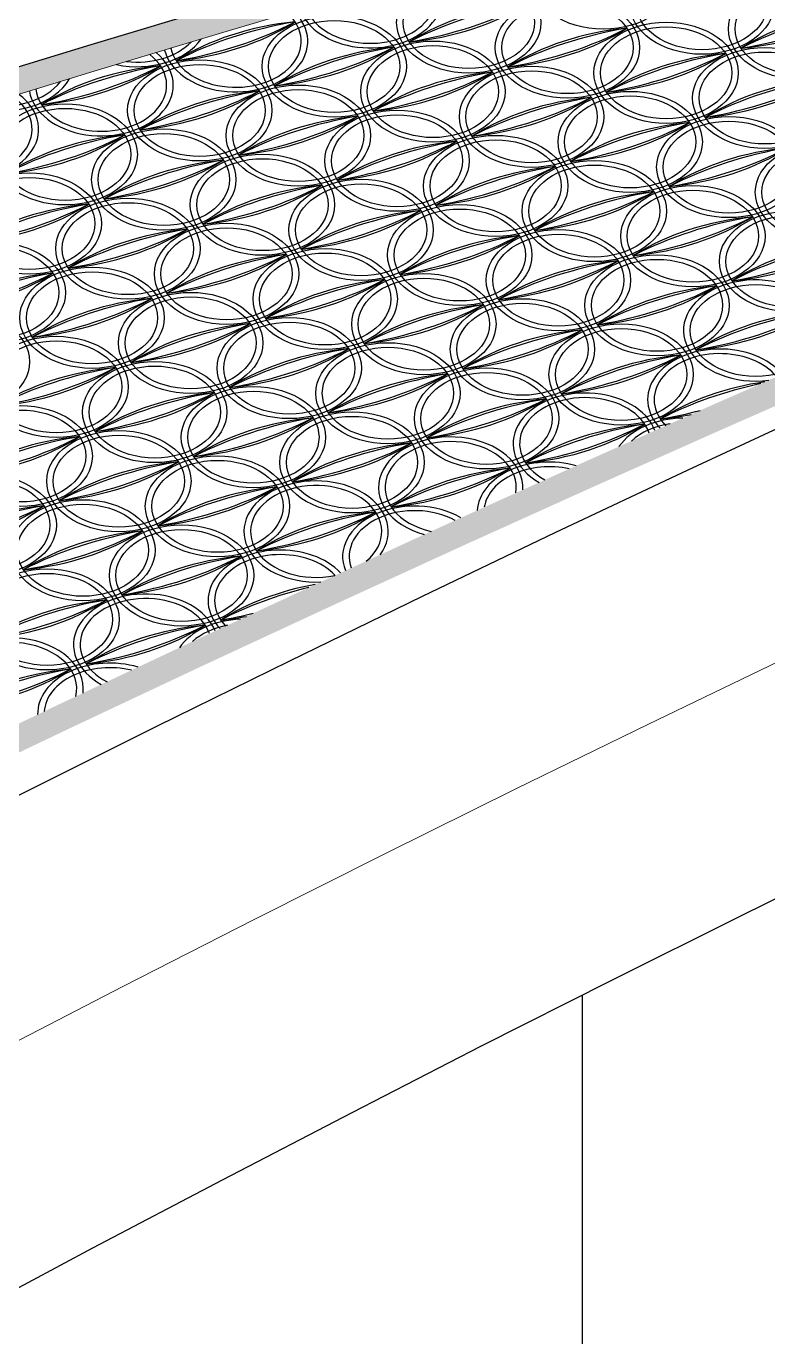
# Model space of a CAD drawing. Extents: x 1767995 to 4174245, y 542814 to 862564.
# Drawn here: x 3909597 to 3915249, y 594381 to 604360 of the extents above; entities that cross this region are included whole.
import ezdxf

# ---------------------------------------------------------------- set-up
doc = ezdxf.new("R2010")
doc.units = 0
doc.header["$LTSCALE"] = 3500
doc.layers.add('标注', color=3, linetype='Continuous', lineweight=18)
doc.layers.add('桥 构造粗实', color=1, linetype='Continuous', lineweight=30)

# ---------------------------------------------------------------- blocks, each defined once
blk = doc.blocks.new('332323')
at = {"color": 8}
for centre, major_axis, start_param, end_param in [((29698.5, 19921.4), (-550, 0), 3.141593, 9.424778), ((27921.3, 19778.3), (550, 0), 3.385639, 6.836273), ((27921.3, 19778.3), (500, 0), 3.369774, 6.852097), ((28673.1, 19586.7), (-550, 0), 3.141593, 9.424778), ((28673.1, 19586.7), (-500, 0), 3.141593, 9.424778), ((31202, 19538.4), (-550, 0), 3.141593, 9.424778), ((31202, 19538.4), (-500, 0), 3.141593, 9.424778), ((29424.8, 19395.2), (-550, 0), 3.141593, 9.424778), ((26896, 19443.6), (550, 0), 3.316794, 6.915192), ((29358.3, 18558.2), (1696.6, 0), 1.707987, 2.30627), ((29710.5, 18029.3), (2505.2, 0), 1.806196, 2.208061), ((27987.9, 20615.3), (-1696.6, 0), 1.707987, 2.30627), ((27635.6, 21144.1), (2505.2, 0), -1.335396, -0.933532), ((29424.8, 19395.2), (-500, 0), 3.141593, 9.424778), ((31887.1, 18509.8), (1696.6, 0), 1.707987, 2.30627), ((32239.4, 17981), (-2505.2, 0), -1.335396, -0.933532), ((30516.8, 20566.9), (-1696.6, 0), 1.707987, 2.30627), ((30164.5, 21095.7), (2505.2, 0), -1.335396, -0.933532), ((26896, 19443.6), (500, 0), 3.293228, 6.938761), ((27581.1, 18415), (-1696.6, 0), -1.433605, -0.835323), ((27933.4, 17886.2), (2505.2, 0), 1.806196, 2.208061), ((26210.8, 20472.1), (-1696.6, 0), 1.707987, 2.30627), ((25858.5, 21000.9), (2505.2, 0), -1.335396, -0.933532), ((27647.7, 19252), (-550, 0), 3.141593, 9.424778), ((27647.7, 19252), (-500, 0), 3.141593, 9.424778), ((26144.2, 19635.1), (550, 0), 4.423457, 5.813318), ((30110, 18366.6), (1696.6, 0), 1.707987, 2.30627), ((30462.3, 17837.8), (-2505.2, 0), -1.335396, -0.933532), ((28739.6, 20423.8), (-1696.6, 0), 1.707987, 2.30627), ((28387.4, 20952.6), (2505.2, 0), -1.335396, -0.933532), ((26144.2, 19635.1), (500, 0), 4.553985, 5.682791), ((28332.9, 18223.5), (1696.6, 0), 1.707987, 2.30627), ((28685.2, 17694.7), (-2505.2, 0), -1.335396, -0.933532), ((26962.5, 20280.6), (1696.6, 0), -1.433605, -0.835323), ((26610.3, 20809.4), (-2505.2, 0), 1.806196, 2.208061), ((25870.6, 19108.9), (-550, 0), 6.399004, 10.126196), ((25870.6, 19108.9), (-500, 0), 6.368473, 10.156776), ((30861.8, 18175.1), (-1696.6, 0), -1.433605, -0.835323), ((31214, 17646.3), (-2505.2, 0), -1.335396, -0.933532), ((29491.4, 20232.2), (1696.6, 0), -1.433605, -0.835323), ((29139.1, 20761), (-2505.2, 0), 1.806196, 2.208061), ((26555.8, 18080.3), (-1696.6, 0), -1.433605, -0.835323), ((26908, 17551.5), (-2505.2, 0), -1.335396, -0.933532), ((25185.4, 20137.4), (-1696.6, 0), 1.707987, 2.30627), ((24833.1, 20666.2), (2505.2, 0), -1.335396, -0.933532), ((29084.7, 18031.9), (-1696.6, 0), -1.433605, -0.835323), ((29436.9, 17503.1), (-2505.2, 0), -1.335396, -0.933532), ((27714.3, 20089.1), (-1696.6, 0), 1.707987, 2.30627), ((27362, 20617.9), (-2505.2, 0), 1.806196, 2.208061), ((29151.2, 18869), (-550, 0), 3.141593, 9.424778), ((29151.2, 18869), (-500, 0), 3.141593, 9.424778), ((31613.5, 17983.6), (1696.6, 0), 1.707987, 2.30627), ((31965.8, 17454.8), (2505.2, 0), 1.806196, 2.208061), ((30243.2, 20040.7), (1696.6, 0), -1.433605, -0.835323), ((29890.9, 20569.5), (2505.2, 0), -1.335396, -0.933532), ((25118.8, 19300.4), (-550, 0), 7.485188, 9.044364), ((25118.8, 19300.4), (500, 0), 4.450775, 5.795592), ((27307.5, 17888.8), (1696.6, 0), 1.707987, 2.30627), ((27659.8, 17360), (-2505.2, 0), -1.335396, -0.933532), ((25937.2, 19945.9), (-1696.6, 0), 1.707987, 2.30627), ((25584.9, 20474.7), (-2505.2, 0), 1.806196, 2.208061), ((29903, 18677.4), (-550, 0), 3.141593, 9.424778), ((24845.2, 18774.2), (-550, 0), 6.349242, 10.185941), ((24845.2, 18774.2), (500, 0), 3.170948, 7.081148), ((25597, 18582.6), (-550, 0), 3.141593, 9.424778), ((29836.4, 17840.4), (1696.6, 0), 1.707987, 2.30627), ((30188.7, 17311.6), (2505.2, 0), 1.806196, 2.208061), ((28466, 19897.5), (-1696.6, 0), 1.707987, 2.30627), ((28113.8, 20426.3), (2505.2, 0), -1.335396, -0.933532), ((29903, 18677.4), (-500, 0), 3.141593, 9.424778), ((25597, 18582.6), (-500, 0), 3.141593, 9.424778), ((28059.3, 17697.2), (1696.6, 0), 1.707987, 2.30627), ((28411.5, 17168.4), (-2505.2, 0), -1.335396, -0.933532), ((26688.9, 19754.4), (-1696.6, 0), 1.707987, 2.30627), ((26336.6, 20283.2), (2505.2, 0), -1.335396, -0.933532), ((28125.8, 18534.3), (-550, 0), 3.141593, 9.424778), ((28125.8, 18534.3), (-500, 0), 3.141593, 9.424778), ((30654.7, 18485.9), (-550, 0), 3.141593, 9.424778), ((30588.2, 17648.9), (1696.6, 0), 1.707987, 2.30627), ((30940.4, 17120.1), (-2505.2, 0), -1.335396, -0.933532), ((29217.8, 19706), (-1696.6, 0), 1.707987, 2.30627), ((28865.5, 20234.8), (2505.2, 0), -1.335396, -0.933532), ((30654.7, 18485.9), (-500, 0), 3.141593, 9.424778), ((26282.2, 17554.1), (1696.6, 0), 1.707987, 2.30627), ((26634.4, 17025.3), (-2505.2, 0), -1.335396, -0.933532), ((24911.8, 19611.2), (-1696.6, 0), 1.707987, 2.30627), ((24559.5, 20140), (2505.2, 0), -1.335396, -0.933532), ((28811, 17505.7), (1696.6, 0), 1.707987, 2.30627), ((29163.3, 16976.9), (-2505.2, 0), -1.335396, -0.933532), ((27440.7, 19562.8), (-1696.6, 0), 1.707987, 2.30627), ((27088.4, 20091.6), (2505.2, 0), -1.335396, -0.933532), ((31339.9, 17457.3), (-1696.6, 0), -1.433605, -0.835323), ((31692.2, 16928.5), (-2505.2, 0), -1.335396, -0.933532), ((29969.5, 19514.5), (1696.6, 0), -1.433605, -0.835323), ((29617.3, 20043.3), (-2505.2, 0), 1.806196, 2.208061), ((27033.9, 17362.5), (-1696.6, 0), -1.433605, -0.835323), ((27386.2, 16833.7), (-2505.2, 0), -1.335396, -0.933532), ((25663.5, 19419.7), (-1696.6, 0), 1.707987, 2.30627), ((25311.3, 19948.5), (-2505.2, 0), 1.806196, 2.208061), ((29562.8, 17314.2), (-1696.6, 0), -1.433605, -0.835323), ((29915.1, 16785.4), (-2505.2, 0), -1.335396, -0.933532), ((28192.4, 19371.3), (-1696.6, 0), 1.707987, 2.30627), ((27840.2, 19900.1), (-2505.2, 0), 1.806196, 2.208061), ((25323.4, 18056.4), (-550, 0), 3.141593, 9.424778), ((27785.7, 17171), (-1696.6, 0), -1.433605, -0.835323), ((28137.9, 16642.2), (2505.2, 0), 1.806196, 2.208061), ((26415.3, 19228.1), (-1696.6, 0), 1.707987, 2.30627), ((26063, 19756.9), (-2505.2, 0), 1.806196, 2.208061), ((30314.5, 17122.6), (1696.6, 0), 1.707987, 2.30627), ((30666.8, 16593.8), (2505.2, 0), 1.806196, 2.208061), ((28944.2, 19179.8), (-1696.6, 0), 1.707987, 2.30627), ((28591.9, 19708.6), (-2505.2, 0), 1.806196, 2.208061), ((30381.1, 17959.7), (-550, 0), 3.141593, 9.424778), ((26008.5, 17027.8), (1696.6, 0), 1.707987, 2.30627), ((26360.8, 16499), (-2505.2, 0), -1.335396, -0.933532), ((24638.2, 19085), (-1696.6, 0), 1.707987, 2.30627), ((24285.9, 19613.8), (-2505.2, 0), 1.806196, 2.208061), ((26075.1, 17864.9), (-550, 0), 3.141593, 9.424778), ((26075.1, 17864.9), (-500, 0), 3.141593, 9.424778), ((28604, 17816.5), (-550, 0), 3.141593, 9.424778), ((28604, 17816.5), (-500, 0), 3.141593, 9.424778), ((28537.4, 16979.5), (1696.6, 0), 1.707987, 2.30627), ((28889.7, 16450.7), (-2505.2, 0), -1.335396, -0.933532), ((27167, 19036.6), (-1696.6, 0), 1.707987, 2.30627), ((26814.8, 19565.4), (2505.2, 0), -1.335396, -0.933532), ((31066.3, 16931.1), (1696.6, 0), 1.707987, 2.30627), ((31418.6, 16402.3), (-2505.2, 0), -1.335396, -0.933532), ((29695.9, 18988.2), (-1696.6, 0), 1.707987, 2.30627), ((29343.7, 19517.1), (2505.2, 0), -1.335396, -0.933532), ((31132.9, 17768.1), (-550, 0), 3.141593, 9.424778), ((31132.9, 17768.1), (-500, 0), 3.141593, 9.424778), ((26760.3, 16836.3), (1696.6, 0), 1.707987, 2.30627), ((27112.6, 16307.5), (-2505.2, 0), -1.335396, -0.933532), ((25389.9, 18893.4), (-1696.6, 0), 1.707987, 2.30627), ((25037.7, 19422.3), (2505.2, 0), -1.335396, -0.933532), ((29289.2, 16787.9), (1696.6, 0), 1.707987, 2.30627), ((29641.4, 16259.1), (-2505.2, 0), -1.335396, -0.933532), ((27918.8, 18845.1), (-1696.6, 0), 1.707987, 2.30627), ((27566.5, 19373.9), (-2505.2, 0), 1.806196, 2.208061), ((25049.7, 17530.2), (-550, 0), 3.141593, 9.424778), ((25049.7, 17530.2), (-500, 0), 3.141593, 9.424778), ((31818.1, 16739.6), (1696.6, 0), 1.707987, 2.30627), ((32170.3, 16210.8), (-2505.2, 0), -1.335396, -0.933532), ((30447.7, 18796.7), (1696.6, 0), -1.433605, -0.835323), ((30095.4, 19325.5), (-2505.2, 0), 1.806196, 2.208061), ((27512.1, 16644.8), (1696.6, 0), 1.707987, 2.30627), ((27864.3, 16116), (-2505.2, 0), -1.335396, -0.933532), ((26141.7, 18701.9), (-1696.6, 0), 1.707987, 2.30627), ((25789.4, 19230.7), (2505.2, 0), -1.335396, -0.933532), ((30040.9, 16596.4), (-1696.6, 0), -1.433605, -0.835323), ((30393.2, 16067.6), (-2505.2, 0), -1.335396, -0.933532), ((28670.6, 18653.6), (1696.6, 0), -1.433605, -0.835323), ((28318.3, 19182.4), (-2505.2, 0), 1.806196, 2.208061), ((30107.5, 17433.4), (-550, 0), 3.141593, 9.424778), ((30107.5, 17433.4), (-500, 0), 3.141593, 9.424778), ((25734.9, 16501.6), (-1696.6, 0), -1.433605, -0.835323), ((26087.2, 15972.8), (-2505.2, 0), -1.335396, -0.933532), ((24364.6, 18558.8), (1696.6, 0), -1.433605, -0.835323), ((24012.3, 19087.6), (2505.2, 0), -1.335396, -0.933532), ((25801.5, 17338.6), (-550, 0), 3.141593, 9.424778), ((30859.2, 17241.9), (-550, 0), 8.791086, 14.319607), ((28263.8, 16453.2), (-1696.6, 0), -1.433605, -0.835323), ((28616.1, 15924.4), (2505.2, 0), 1.806196, 2.208061), ((26893.4, 18510.4), (-1696.6, 0), 1.707987, 2.30627), ((26541.2, 19039.2), (-2505.2, 0), 1.806196, 2.208061), ((30792.7, 16404.9), (1696.6, 0), 1.707987, 2.30627), ((31144.9, 15876.1), (2505.2, 0), 1.806196, 2.208061), ((29422.3, 18462), (-1696.6, 0), 1.707987, 2.30627), ((29070, 18990.8), (2505.2, 0), -1.335396, -0.933532), ((30859.2, 17241.9), (-500, 0), 3.141593, 9.424778), ((26486.7, 16310.1), (1696.6, 0), 1.707987, 2.30627), ((26838.9, 15781.3), (-2505.2, 0), -1.335396, -0.933532), ((25116.3, 18367.2), (-1696.6, 0), 1.707987, 2.30627), ((24764, 18896), (-2505.2, 0), 1.806196, 2.208061), ((26553.2, 17147.1), (-550, 0), 3.141593, 9.424778), ((29082.1, 17098.7), (-550, 0), 3.141593, 9.424778), ((24776.1, 17004), (-550, 0), 3.141593, 9.424778), ((29015.6, 16261.7), (-1696.6, 0), -1.433605, -0.835323), ((29367.8, 15732.9), (2505.2, 0), 1.806196, 2.208061), ((27645.2, 18318.9), (-1696.6, 0), 1.707987, 2.30627), ((27292.9, 18847.7), (2505.2, 0), -1.335396, -0.933532), ((29082.1, 17098.7), (-500, 0), 3.141593, 9.424778), ((31544.4, 16213.3), (1696.6, 0), 1.707987, 2.30627), ((31896.7, 15684.5), (-2505.2, 0), -1.335396, -0.933532), ((30174.1, 18270.5), (-1696.6, 0), 1.707987, 2.30627), ((29821.8, 18799.3), (2505.2, 0), -1.335396, -0.933532), ((27238.4, 16118.5), (1696.6, 0), 1.707987, 2.30627), ((27590.7, 15589.7), (-2505.2, 0), -1.335396, -0.933532), ((25868.1, 18175.7), (-1696.6, 0), 1.707987, 2.30627), ((25515.8, 18704.5), (2505.2, 0), -1.335396, -0.933532), ((27305, 16955.6), (-550, 0), 3.141593, 9.424778), ((27305, 16955.6), (-500, 0), 3.141593, 9.424778), ((25527.9, 16812.4), (-550, 0), 3.141593, 9.424778), ((29767.3, 16070.2), (1696.6, 0), 1.707987, 2.30627), ((30119.6, 15541.4), (-2505.2, 0), -1.335396, -0.933532), ((28396.9, 18127.3), (1696.6, 0), -1.433605, -0.835323), ((28044.7, 18656.1), (-2505.2, 0), 1.806196, 2.208061), ((25527.9, 16812.4), (-500, 0), 3.141593, 9.424778), ((27990.2, 15927), (-1696.6, 0), -1.433605, -0.835323), ((28342.5, 15398.2), (-2505.2, 0), -1.335396, -0.933532), ((26619.8, 17984.2), (-1696.6, 0), 1.707987, 2.30627), ((26267.5, 18513), (2505.2, 0), -1.335396, -0.933532), ((30585.6, 16715.7), (-550, 0), 3.665761, 6.884629), ((30585.6, 16715.7), (-500, 0), 3.662199, 6.888152), ((26279.6, 16620.9), (-550, 0), 3.141593, 9.424778), ((30519.1, 15878.6), (-1696.6, 0), -1.433605, -0.835323), ((30871.3, 15349.8), (-2505.2, 0), -1.335396, -0.933532), ((29148.7, 17935.8), (-1696.6, 0), 1.707987, 2.30627), ((28796.4, 18464.6), (-2505.2, 0), 1.806196, 2.208061), ((26213.1, 15783.8), (1696.6, 0), 1.707987, 2.30627), ((26565.3, 15255), (-2505.2, 0), -1.335396, -0.933532), ((24842.7, 17841), (-1696.6, 0), 1.707987, 2.30627), ((24490.4, 18369.8), (-2505.2, 0), 1.806196, 2.208061), ((28741.9, 15735.5), (1696.6, 0), 1.707987, 2.30627), ((29094.2, 15206.7), (-2505.2, 0), -1.335396, -0.933532), ((27371.6, 17792.6), (-1696.6, 0), 1.707987, 2.30627), ((27019.3, 18321.4), (-2505.2, 0), 1.806196, 2.208061), ((26964.8, 15592.3), (1696.6, 0), 1.707987, 2.30627), ((27317.1, 15063.5), (-2505.2, 0), -1.335396, -0.933532), ((25594.4, 17649.5), (-1696.6, 0), 1.707987, 2.30627), ((25242.2, 18178.3), (2505.2, 0), -1.335396, -0.933532), ((27031.4, 16429.4), (-550, 0), 3.141593, 9.424778), ((27031.4, 16429.4), (-500, 0), 3.141593, 9.424778), ((29560.3, 16381), (-550, 0), 3.401389, 7.161058), ((31270.8, 15687.1), (1696.6, 0), 1.773083, 2.30627), ((31623.1, 15158.3), (2505.2, 0), 1.863733, 2.208061), ((25254.3, 16286.2), (-550, 0), 3.141593, 9.424778), ((29493.7, 15543.9), (1696.6, 0), 1.707987, 2.30627), ((29846, 15015.1), (-2505.2, 0), -1.335396, -0.933532), ((28123.3, 17601.1), (-1696.6, 0), 1.707987, 2.30627), ((27771.1, 18129.9), (2505.2, 0), -1.335396, -0.933532), ((29560.3, 16381), (-500, 0), 3.369584, 7.19273), ((25254.3, 16286.2), (-500, 0), 3.141593, 9.424778), ((27716.6, 15400.8), (1696.6, 0), 1.707987, 2.30627), ((28068.8, 14872), (-2505.2, 0), -1.335396, -0.933532), ((26346.2, 17457.9), (-1696.6, 0), 1.707987, 2.30627), ((25993.9, 17986.7), (2505.2, 0), -1.335396, -0.933532), ((30312, 16189.5), (550, 0), 1.584918, 2.689136), ((29548.2, 18273.1), (2505.2, 0), -1.335396, -1.208118), ((29900.4, 17744.3), (-1696.6, 0), 1.707987, 1.849513), ((26006, 16094.7), (-550, 0), 3.141593, 9.424778), ((30245.5, 15352.4), (1696.6, 0), 1.707987, 2.30627), ((30597.7, 14823.6), (-2505.2, 0), -1.335396, -0.933532), ((28875.1, 17409.6), (-1696.6, 0), 1.707987, 2.30627), ((28522.8, 17938.4), (2505.2, 0), -1.335396, -0.933532), ((30312, 16189.5), (500, 0), 1.778921, 2.495133), ((25939.4, 15257.6), (-1696.6, 0), -1.433605, -0.835323), ((26291.7, 14728.8), (2505.2, 0), 1.806196, 2.208061), ((24569.1, 17314.8), (1696.6, 0), -1.433605, -0.835323), ((24216.8, 17843.6), (2505.2, 0), -1.335396, -0.933532), ((26006, 16094.7), (-500, 0), 3.141593, 9.424778), ((28468.3, 15209.3), (-1696.6, 0), -1.433605, -0.835323), ((28820.6, 14680.4), (-2505.2, 0), -1.335396, -0.933532), ((27098, 17266.4), (1696.6, 0), -1.433605, -0.835323), ((26745.7, 17795.2), (-2505.2, 0), 1.806196, 2.208061), ((28534.9, 16046.3), (550, 0), 6.237051, 10.620133), ((28534.9, 16046.3), (500, 0), 6.163875, 10.692917), ((26757.8, 15903.1), (-550, 0), 3.141593, 9.424778), ((26691.2, 15066.1), (-1696.6, 0), -1.433605, -0.835323), ((27043.5, 14537.3), (-2505.2, 0), -1.335396, -0.933532), ((25320.8, 17123.2), (-1696.6, 0), 1.707987, 2.30627), ((24968.6, 17652), (-2505.2, 0), 1.806196, 2.208061), ((29220.1, 15017.7), (-1696.6, 0), -1.433605, -0.835323), ((29572.3, 14488.9), (2505.2, 0), 1.806196, 2.208061), ((27849.7, 17074.9), (-1696.6, 0), 1.707987, 2.30627), ((27497.4, 17603.7), (-2505.2, 0), 1.806196, 2.208061), ((29286.6, 15854.8), (550, 0), 1.189773, 3.097091), ((29286.6, 15854.8), (500, 0), 1.262683, 3.024182), ((24980.6, 15760), (-550, 0), 3.141593, 9.424778), ((24980.6, 15760), (-500, 0), 3.141593, 9.424778), ((27509.5, 15711.6), (-550, 0), 8.947489, 14.20219), ((27509.5, 15711.6), (-500, 0), 8.725274, 14.423852), ((27443, 14874.6), (1696.6, 0), 1.707987, 2.30627), ((27795.2, 14345.8), (-2505.2, 0), -1.335396, -0.933532), ((26072.6, 16931.7), (-1696.6, 0), 1.707987, 2.30627), ((25720.3, 17460.5), (-2505.2, 0), 1.806196, 2.208061), ((25665.8, 14731.4), (1696.6, 0), 1.707987, 2.30627), ((26018.1, 14202.6), (-2505.2, 0), -1.335396, -0.933532), ((24295.5, 16788.5), (-1696.6, 0), 1.707987, 2.30627), ((23943.2, 17317.3), (2505.2, 0), -1.335396, -0.933532), ((25732.4, 15568.4), (-550, 0), 3.141593, 9.424778), ((25732.4, 15568.4), (-500, 0), 3.141593, 9.424778), ((28261.3, 15520.1), (550, 0), 0.876478, 3.422414), ((28261.3, 15520.1), (500, 0), 0.907994, 3.391529), ((28194.7, 14683), (1696.6, 0), 1.707987, 2.30627), ((28547, 14154.2), (-2505.2, 0), -1.335396, -0.933532), ((26824.3, 16740.2), (-1696.6, 0), 1.707987, 2.30627), ((26472.1, 17269), (2505.2, 0), -1.335396, -0.933532), ((26417.6, 14539.9), (1696.6, 0), 1.707987, 2.30627), ((26769.9, 14011.1), (-2505.2, 0), -1.335396, -0.933532), ((25047.2, 16597), (1696.6, 0), -1.433605, -0.835323), ((24694.9, 17125.8), (2505.2, 0), -1.335396, -0.933532), ((26484.2, 15376.9), (-550, 0), 3.141593, 9.424778), ((26484.2, 15376.9), (-500, 0), 3.141593, 9.424778), ((27235.9, 15185.4), (-550, 0), 3.721895, 6.87167), ((27169.3, 14348.3), (-1696.6, 0), -1.433605, -0.835323), ((27521.6, 13819.5), (-2505.2, 0), -1.335396, -0.933532), ((25799, 16405.5), (1696.6, 0), -1.433605, -0.835323), ((25446.7, 16934.3), (-2505.2, 0), 1.806196, 2.208061), ((27235.9, 15185.4), (500, 0), 0.580434, 3.730397), ((25458.8, 15042.2), (-550, 0), 3.141593, 9.424778), ((25458.8, 15042.2), (-500, 0), 3.141593, 9.424778), ((27921.1, 14156.8), (1696.6, 0), 1.819755, 2.30627), ((28273.4, 13628), (-2505.2, 0), -1.237857, -0.933532), ((26144, 14013.6), (1696.6, 0), 1.707987, 2.30627), ((26496.2, 13484.8), (2505.2, 0), 1.806196, 2.208061), ((24773.6, 16070.8), (-1696.6, 0), 1.707987, 2.30627), ((24421.3, 16599.6), (-2505.2, 0), 1.806196, 2.208061), ((26210.5, 14850.7), (-550, 0), 3.413294, 7.192027), ((26210.5, 14850.7), (-500, 0), 3.380687, 7.225052), ((26198.5, 16742.7), (2505.2, 0), -1.335396, -1.232174), ((26895.7, 13822.1), (1696.6, 0), 1.707987, 2.30627), ((27248, 13293.3), (-2505.2, 0), -1.335396, -0.933532), ((25525.3, 15879.2), (1696.6, 0), -1.433605, -0.835323), ((25173.1, 16408.1), (2505.2, 0), -1.335396, -0.933532), ((26962.3, 14659.1), (-550, 0), 4.764695, 5.83327), ((26962.3, 14659.1), (-500, 0), 4.971971, 5.623384), ((26550.7, 16213.9), (-1696.6, 0), 1.707987, 1.826091), ((25185.2, 14516), (550, 0), 6.193185, 10.707262), ((25185.2, 14516), (500, 0), 6.109099, 10.791945), ((25936.9, 14324.4), (550, 0), 1.168114, 3.159411), ((25936.9, 14324.4), (500, 0), 1.234631, 3.092385), ((25870.4, 13487.4), (-1696.6, 0), -1.433605, -0.835323), ((26222.6, 12958.6), (2505.2, 0), 1.806196, 2.208061), ((24500, 15544.6), (1696.6, 0), -1.433605, -0.835323), ((24147.7, 16073.4), (-2505.2, 0), 1.806196, 2.208061)]:
    blk.add_ellipse(centre, major_axis=major_axis, ratio=0.7, start_param=start_param, end_param=end_param, dxfattribs=at)
for centre, major_axis in [((30450.2, 19729.9), (550, 0)), ((30450.2, 19729.9), (500, 0)), ((30176.6, 19203.7), (550, 0)), ((30176.6, 19203.7), (500, 0)), ((28399.5, 19060.5), (550, 0)), ((28399.5, 19060.5), (500, 0)), ((30928.3, 19012.1), (550, 0)), ((30928.3, 19012.1), (500, 0)), ((26622.3, 18917.3), (550, 0)), ((26622.3, 18917.3), (500, 0)), ((27374.1, 18725.8), (550, 0)), ((27374.1, 18725.8), (500, 0)), ((26348.7, 18391.1), (550, 0)), ((26348.7, 18391.1), (500, 0)), ((28877.6, 18342.7), (550, 0)), ((28877.6, 18342.7), (500, 0)), ((31406.5, 18294.4), (550, 0)), ((31406.5, 18294.4), (500, 0)), ((27100.5, 18199.6), (550, 0)), ((27100.5, 18199.6), (500, 0)), ((29629.4, 18151.2), (550, 0)), ((29629.4, 18151.2), (500, 0)), ((25323.4, 18056.4), (500, 0)), ((27852.2, 18008), (550, 0)), ((27852.2, 18008), (500, 0)), ((30381.1, 17959.7), (500, 0)), ((26826.9, 17673.3), (550, 0)), ((26826.9, 17673.3), (500, 0)), ((29355.7, 17625), (550, 0)), ((29355.7, 17625), (500, 0)), ((27578.6, 17481.8), (550, 0)), ((27578.6, 17481.8), (500, 0)), ((25801.5, 17338.6), (500, 0)), ((28330.4, 17290.3), (550, 0)), ((28330.4, 17290.3), (500, 0)), ((26553.2, 17147.1), (500, 0)), ((29833.9, 16907.2), (550, 0)), ((29833.9, 16907.2), (500, 0)), ((28056.8, 16764.1), (550, 0)), ((28056.8, 16764.1), (500, 0)), ((26279.6, 16620.9), (500, 0)), ((28808.5, 16572.5), (550, 0)), ((28808.5, 16572.5), (500, 0)), ((27783.1, 16237.8), (550, 0)), ((27783.1, 16237.8), (500, 0)), ((26757.8, 15903.1), (500, 0))]:
    blk.add_ellipse(centre, major_axis=major_axis, ratio=0.7, dxfattribs=at)

msp = doc.modelspace()

# ---------------------------------------------------------------- hatches: boundary and pattern name
h = msp.add_hatch(color=8)
h.paths.add_polyline_path([(3869156.9, 588473.7), (3870155.4, 588937.3), (3871153.9, 589397), (3872152.4, 589852.7), (3873150.9, 590304.4), (3874149.4, 590752.1), (3875147.8, 591195.8), (3876146.3, 591635.5), (3877144.8, 592071.3), (3878143.2, 592503.1), (3879141.7, 592930.9), (3880140.1, 593354.7), (3881138.6, 593774.5), (3882137, 594190.4), (3883135.4, 594602.2), (3884133.9, 595010.1), (3885132.3, 595414), (3886130.7, 595813.9), (3887129.1, 596209.9), (3888127.5, 596601.8), (3889125.9, 596989.8), (3890124.2, 597373.8), (3891122.6, 597753.8), (3892121, 598129.8), (3893119.3, 598501.9), (3894117.7, 598870), (3895116, 599234), (3896114.4, 599594.1), (3897112.7, 599950.3), (3898111, 600302.4), (3899109.4, 600650.6), (3900107.7, 600994.7), (3901106, 601334.9), (3902104.3, 601671.2), (3903102.6, 602003.4), (3904100.9, 602331.7), (3905099.2, 602655.9), (3906097.4, 602976.2), (3907095.7, 603292.5), (3908094, 603604.9), (3909092.2, 603913.2), (3910090.5, 604217.6), (3911088.8, 604518), (3912087, 604814.4), (3913085.2, 605106.8), (3914083.5, 605395.3), (3915081.7, 605679.7), (3916079.9, 605960.2), (3917078.1, 606236.7), (3918076.3, 606509.3), (3919074.6, 606777.8), (3920072.8, 607042.4), (3921070.9, 607303), (3922069.1, 607559.6), (3923067.3, 607812.2), (3924065.5, 608060.9), (3925063.7, 608305.5), (3926061.8, 608546.2), (3927060, 608782.9), (3928058.2, 609015.7), (3929056.3, 609244.4), (3930054.5, 609469.2), (3931052.6, 609690), (3932050.8, 609906.8), (3933048.9, 610119.6), (3934047, 610328.5), (3935045.1, 610533.4), (3936043.3, 610734.3), (3937041.4, 610931.2), (3938039.5, 611124.1), (3939037.6, 611313.1), (3940035.7, 611498.1), (3941033.8, 611679.1), (3942031.9, 611856.1), (3942852.8, 611998.4, -0.929118), (3942997.4, 611213.8), (3942945.6, 611200.2), (3941945.6, 610932.5), (3940945.6, 610658.4), (3939945.6, 610378), (3938945.6, 610091.2), (3937945.6, 609798.1), (3936945.6, 609498.7), (3935945.6, 609192.9), (3934945.6, 608880.8), (3933945.6, 608562.4), (3932945.6, 608237.6), (3931945.6, 607906.6), (3930945.6, 607569.1), (3929945.6, 607225.4), (3928945.6, 606875.3), (3927945.6, 606518.9), (3926945.6, 606156.1), (3925945.6, 605787.1), (3924945.6, 605411.7), (3923945.6, 605029.9), (3922945.6, 604641.9), (3921945.6, 604247.5), (3920945.6, 603846.8), (3919945.6, 603439.8), (3918945.6, 603026.4), (3917945.6, 602606.8), (3916945.6, 602180.8), (3915945.6, 601748.5), (3914945.6, 601309.8), (3913945.6, 600864.8), (3912945.6, 600413.6), (3911945.6, 599956), (3910945.6, 599492), (3909945.6, 599021.8), (3908945.6, 598545.2), (3907945.6, 598062.3), (3906945.6, 597573.1), (3905945.6, 597077.6), (3904945.6, 596575.8), (3903945.6, 596067.6), (3902945.6, 595553.1), (3901945.6, 595032.3), (3900945.6, 594505.2), (3899945.6, 593971.8), (3898945.6, 593432), (3897945.6, 592886), (3896945.6, 592333.6), (3895945.6, 591774.9), (3894945.6, 591209.9), (3893945.6, 590638.6), (3892945.6, 590061), (3891945.6, 589477), (3890945.6, 588886.7), (3889945.6, 588290.2), (3888945.6, 587687.3), (3887945.6, 587078.1), (3886945.6, 586462.6), (3886689.7, 586303.5), (3865950, 586114.4, -0.759516), (3865736.4, 586854.8), (3866161.3, 587058.9), (3867159.8, 587534.5), (3868158.3, 588006.1)])
h.paths.add_polyline_path([(3886840.3, 586632.7), (3886631.7, 586502.9), (3865948.2, 586314.3, -0.74253), (3865834.1, 586679.9), (3866247.6, 586878.4), (3867245.5, 587353.8), (3868243.5, 587825.1), (3869241.4, 588292.4), (3870239.3, 588755.8), (3871237.2, 589215.2), (3872235.1, 589670.6), (3873233, 590122), (3874230.9, 590569.4), (3875228.8, 591012.9), (3876226.6, 591452.4), (3877224.5, 591887.9), (3878222.3, 592319.4), (3879220.1, 592746.9), (3880218, 593170.4), (3881215.8, 593590), (3882213.6, 594005.6), (3883211.4, 594417.2), (3884209.2, 594824.8), (3885207, 595228.5), (3886204.7, 595628.1), (3887202.5, 596023.8), (3888200.2, 596415.5), (3889198, 596803.3), (3890195.7, 597187), (3891193.4, 597566.8), (3892191.1, 597942.5), (3893188.8, 598314.4), (3894186.5, 598682.2), (3895184.2, 599046), (3896181.9, 599405.9), (3897179.6, 599761.8), (3898177.2, 600113.7), (3899174.9, 600461.6), (3900172.5, 600805.6), (3901170.2, 601145.5), (3902167.8, 601481.5), (3903165.4, 601813.5), (3904163, 602141.5), (3905160.6, 602465.6), (3906158.2, 602785.7), (3907155.8, 603101.8), (3908153.4, 603413.9), (3909150.9, 603722), (3910148.5, 604026.2), (3911146, 604326.4), (3912143.6, 604622.6), (3913141.1, 604914.8), (3914138.6, 605203), (3915136.2, 605487.3), (3916133.7, 605767.6), (3917131.2, 606043.9), (3918128.7, 606316.2), (3919126.2, 606584.6), (3920123.6, 606849), (3921121.1, 607109.4), (3922118.6, 607365.8), (3923116, 607618.2), (3924113.5, 607866.7), (3925110.9, 608111.2), (3926108.4, 608351.7), (3927105.8, 608588.3), (3928103.2, 608820.8), (3929100.6, 609049.4), (3930098, 609274), (3931095.4, 609494.6), (3932092.8, 609711.3), (3933090.2, 609924), (3934087.6, 610132.7), (3935085, 610337.4), (3936082.4, 610538.1), (3937079.7, 610734.9), (3938077.1, 610927.7), (3939074.4, 611116.5), (3940071.8, 611301.4), (3941069.1, 611482.2), (3942066.5, 611659.1), (3942844.7, 611794, -1.002467), (3942946.8, 611407.3), (3942894.4, 611393.6), (3941893.3, 611125.5), (3940892.1, 610851.1), (3939891, 610570.4), (3938889.9, 610283.3), (3937888.7, 609989.9), (3936887.6, 609690.1), (3935886.5, 609384), (3934885.4, 609071.6), (3933884.3, 608752.8), (3932883.2, 608427.7), (3931882.1, 608096.2), (3930881.1, 607758.5), (3929880, 607414.3), (3928878.9, 607063.9), (3927877.9, 606707.1), (3926876.8, 606344), (3925875.8, 605974.5), (3924874.7, 605598.7), (3923873.7, 605216.6), (3922872.7, 604828.2), (3921871.7, 604433.4), (3920870.7, 604032.3), (3919869.7, 603624.8), (3918868.7, 603211.1), (3917867.7, 602791), (3916866.7, 602364.6), (3915865.7, 601931.8), (3914864.7, 601492.8), (3913863.8, 601047.4), (3912862.8, 600595.6), (3911861.9, 600137.6), (3910860.9, 599673.2), (3909860, 599202.5), (3908859, 598725.5), (3907858.1, 598242.2), (3906857.2, 597752.5), (3905856.3, 597256.6), (3904855.4, 596754.3), (3903854.5, 596245.7), (3902853.6, 595730.7), (3901852.7, 595209.5), (3900851.9, 594681.9), (3899851, 594148), (3898850.1, 593607.8), (3897849.3, 593061.3), (3896848.4, 592508.4), (3895847.6, 591949.3), (3894846.8, 591383.8), (3893845.9, 590812), (3892845.1, 590233.9), (3891844.3, 589649.5), (3890843.5, 589058.7), (3889842.7, 588461.7), (3888841.9, 587858.3), (3887841.1, 587248.6)], flags=16)

# ---------------------------------------------------------------- linework, layer by layer
at = {"layer": '标注', "color": 8, "ltscale": 550}
msp.add_lwpolyline([(3919334, 601382.6), (3918334, 600928.4), (3917334, 600467.3), (3916334, 599999.4), (3915334, 599524.7), (3914334, 599043.1), (3913334, 598554.8), (3912334, 598059.6), (3911334, 597557.5), (3910334, 597048.6), (3909334, 596532.9), (3908334, 596010.4), (3907334, 595481), (3906334, 594944.8), (3905334, 594401.8), (3904334, 593852), (3903334, 593295.3), (3902334, 592731.8), (3901334, 592161.4)], dxfattribs=at)
at = {"layer": '桥 构造粗实'}
msp.add_line((3913834, 596981.3), (3913834, 584988.7), dxfattribs=at)
for points in [[(3924065.5, 608060.9), (3923067.3, 607812.2), (3922069.1, 607559.6), (3921070.9, 607303), (3920072.8, 607042.4), (3919074.6, 606777.8), (3918076.3, 606509.3), (3917078.1, 606236.7), (3916079.9, 605960.2), (3915081.7, 605679.7), (3914083.5, 605395.3), (3913085.2, 605106.8), (3912087, 604814.4), (3911088.8, 604518), (3910090.5, 604217.6), (3909092.2, 603913.2), (3908094, 603604.9), (3907095.7, 603292.5), (3906097.4, 602976.2), (3905099.2, 602655.9), (3904100.9, 602331.7), (3903102.6, 602003.4), (3902104.3, 601671.2), (3901106, 601334.9)], [(3919334, 603104.6), (3918685.7, 602820.7), (3917673.9, 602370.7), (3916662.1, 601913.9), (3915650.3, 601450.1), (3914638.4, 600979.5), (3913626.5, 600501.9), (3912614.6, 600017.4), (3911602.7, 599526.1), (3910590.8, 599027.9), (3909578.8, 598522.7), (3908566.9, 598010.7), (3907554.9, 597491.8), (3906542.9, 596965.9), (3905530.8, 596433.2), (3904518.8, 595893.6), (3903506.8, 595347.1), (3902494.7, 594793.7), (3901482.6, 594233.5), (3900470.5, 593666.3)], [(3919334, 599643.7), (3918994.1, 599486), (3918005.9, 599020.7), (3917017.7, 598548.7), (3916029.6, 598069.9), (3915041.4, 597584.4), (3914053.3, 597092.1), (3913065.2, 596593), (3912077.2, 596087.2), (3911089.1, 595574.6), (3910101.1, 595055.2), (3909113.1, 594529), (3908125.1, 593996.1), (3907137.1, 593456.5), (3906149.2, 592910), (3905161.2, 592356.8), (3904173.3, 591796.8), (3903185.4, 591230.1), (3902197.4, 590656.5), (3901209.5, 590076.2)]]:
    msp.add_lwpolyline(points, dxfattribs=at)
at = {"layer": '桥 构造粗实', "color": 252, "lineweight": 15}
msp.add_lwpolyline([(3924113.5, 607866.7), (3923116, 607618.2), (3922118.6, 607365.8), (3921121.1, 607109.4), (3920123.6, 606849), (3919126.2, 606584.6), (3918128.7, 606316.2), (3917131.2, 606043.9), (3916133.7, 605767.6), (3915136.2, 605487.3), (3914138.6, 605203), (3913141.1, 604914.8), (3912143.6, 604622.6), (3911146, 604326.4), (3910148.5, 604026.2), (3909150.9, 603722), (3908153.4, 603413.9), (3907155.8, 603101.8), (3906158.2, 602785.7), (3905160.6, 602465.6), (3904163, 602141.5), (3903165.4, 601813.5), (3902167.8, 601481.5), (3901170.2, 601145.5)], dxfattribs=at)

# ---------------------------------------------------------------- block references
msp.add_blockref('332323', (3884296.8, 584801))

doc.saveas('drawing.dxf')
